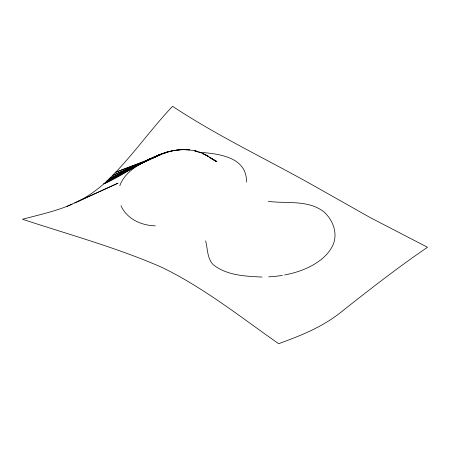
<?xml version="1.0" encoding="UTF-8"?>
<svg xmlns="http://www.w3.org/2000/svg" width="450" height="450" viewBox="0 0 450 450"><rect width="100%" height="100%" fill="white"/><g stroke="black" fill="none" stroke-linecap="round" stroke-linejoin="round"><path stroke-width="0.67" d="M119.863 185.76L120.263 184.433A74.633 43.087 0 0 1 137.565 165.634L144.248 161.893L149.22 159.75M197.674 151.605C163.176 141.862 132.576 171.658 103.708 183.954C94.978 191.604 85.258 198.163 74.717 203.057M155.138 156.971L150.283 158.884L106.824 181.153L147.279 160.262L159.249 154.783L167.687 151.965L162.264 153.782L147.279 160.262L103.708 183.954C129.324 160.571 148.748 131.422 172.553 106.307C219.836 137.559 271.311 161.387 320.406 189.467L370.35 217.659L427.5 247.264C397.952 267.441 369.703 289.395 341.691 311.625C323.19 326.7 300.853 335.644 278.646 343.693C240.621 317.098 203.934 287.764 161.966 267.412C116.893 247.635 69.165 234.681 22.5 219.24C39.201 214.83 56.244 211.146 72.141 204.221M144.219 161.865L159.249 154.783L162.264 153.782L147.279 160.262M77.288 201.819L117.984 183.184L66.977 206.359M150.986 158.901L112.916 175.247L156.15 156.684M156.133 156.606L150.283 158.884L109.89 178.251L155.188 157.033M158.737 155.588L160.684 154.828M156.398 156.482L158.293 155.745M163.339 153.787L165.234 153.056M156.189 156.083C166.629 151.532 178.054 148.736 189.489 149.844L181.243 149.614L172.969 150.666L164.666 152.826M154.204 157.433L115.903 172.159L150.041 159.401M268.667 276.806L271.322 276.705A73.513 42.441 0 0 0 282.527 275.344M262.029 277.054C245.295 276.278 226.626 275.507 213.024 264.544C207.051 258.047 207.759 248.867 205.639 240.885M197.989 152.111C217.463 153.72 246.842 156.156 246.538 182.059M155.301 225.844C141.396 225.523 126.844 219.015 120.999 205.712M268.341 201.369C286.521 203.788 307.012 199.721 322.864 211.044C333.27 219.381 338.94 234.894 331.881 247.106A74.627 43.087 0 0 1 312.581 265.252A71.831 41.468 0 0 1 297.692 271.665A73.513 42.441 0 0 1 284.58 274.978M197.398 151.543L194.771 150.761C202.792 152.634 209.852 157.05 216.501 161.736L211.343 158.428L216.872 161.505L210.904 158.383M209.211 157.41L211.674 158.625M205.515 154.879L202.911 153.551L208.35 156.386L205.515 154.879"/></g></svg>
